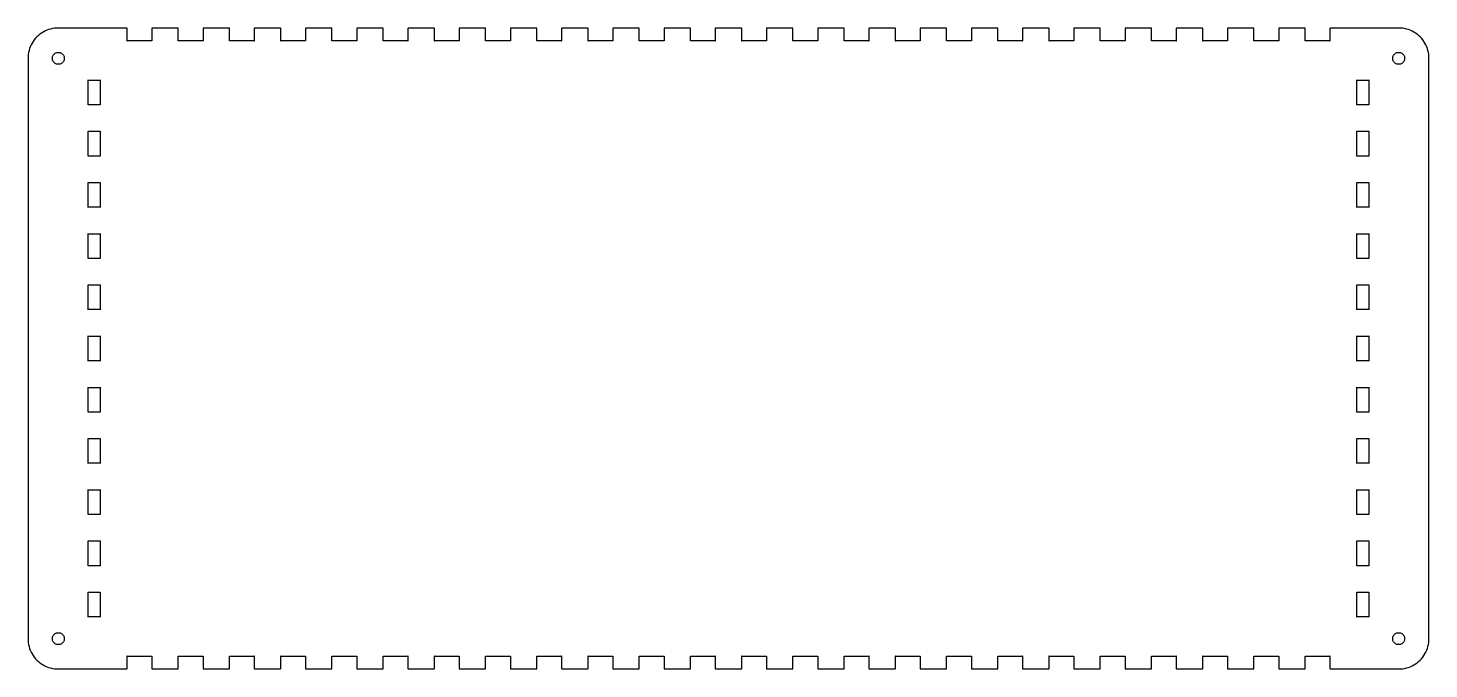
# Model space of a CAD drawing. Extents: x -122 to 332, y -236 to 521.
# Drawn here: x -120.1 to 208.1, y 191.3 to 341.5 of the extents above; entities that cross this region are included whole.
import ezdxf

# ---------------------------------------------------------------- set-up
doc = ezdxf.new("R2010")
doc.units = 0
doc.layers.add('Layer_1', color=7, linetype='CONTINUOUS')

msp = doc.modelspace()

# ---------------------------------------------------------------- linework, layer by layer
at = {"layer": 'Layer_1', "color": 7}
for p, q in [((-103.01667, 341.53333), (-113.01667, 341.53333)), ((-97.01667, 341.53333), (-103.01667, 341.53333)), ((-96.91667, 338.53333), (-96.91667, 341.43333)), ((-91.11667, 341.43333), (-91.11667, 338.53333)), ((-85.01667, 341.53333), (-91.01667, 341.53333)), ((-84.91667, 338.53333), (-84.91667, 341.43333)), ((-79.11667, 341.43333), (-79.11667, 338.53333)), ((-73.01667, 341.53333), (-79.01667, 341.53333)), ((-72.91667, 338.53333), (-72.91667, 341.43333)), ((-67.11667, 341.43333), (-67.11667, 338.53333)), ((-61.01667, 341.53333), (-67.01667, 341.53333)), ((-60.91667, 338.53333), (-60.91667, 341.43333)), ((-55.11667, 341.43333), (-55.11667, 338.53333)), ((-49.01667, 341.53333), (-55.01667, 341.53333)), ((-48.91667, 338.53333), (-48.91667, 341.43333)), ((-43.11667, 341.43333), (-43.11667, 338.53333)), ((-37.01667, 341.53333), (-43.01667, 341.53333)), ((-36.91667, 338.53333), (-36.91667, 341.43333)), ((-31.11667, 341.43333), (-31.11667, 338.53333)), ((-25.01667, 341.53333), (-31.01667, 341.53333)), ((-24.91667, 338.53333), (-24.91667, 341.43333)), ((-19.11667, 341.43333), (-19.11667, 338.53333)), ((-13.01667, 341.53333), (-19.01667, 341.53333)), ((-12.91667, 338.53333), (-12.91667, 341.43333)), ((-7.11667, 341.43333), (-7.11667, 338.53333)), ((-1.01667, 341.53333), (-7.01667, 341.53333)), ((-0.91667, 338.53333), (-0.91667, 341.43333)), ((4.88333, 341.43333), (4.88333, 338.53333)), ((10.98333, 341.53333), (4.98333, 341.53333)), ((11.08333, 338.53333), (11.08333, 341.43333)), ((16.88333, 341.43333), (16.88333, 338.53333)), ((22.98333, 341.53333), (16.98333, 341.53333)), ((23.08333, 338.53333), (23.08333, 341.43333)), ((28.88333, 341.43333), (28.88333, 338.53333)), ((34.98333, 341.53333), (28.98333, 341.53333)), ((35.08333, 338.53333), (35.08333, 341.43333)), ((40.88333, 341.43333), (40.88333, 338.53333)), ((46.98333, 341.53333), (40.98333, 341.53333)), ((47.08333, 338.53333), (47.08333, 341.43333)), ((52.88333, 341.43333), (52.88333, 338.53333)), ((58.98333, 341.53333), (52.98333, 341.53333)), ((59.08333, 338.53333), (59.08333, 341.43333)), ((64.88333, 341.43333), (64.88333, 338.53333)), ((70.98333, 341.53333), (64.98333, 341.53333)), ((71.08333, 338.53333), (71.08333, 341.43333)), ((76.88333, 341.43333), (76.88333, 338.53333)), ((82.98333, 341.53333), (76.98333, 341.53333)), ((83.08333, 338.53333), (83.08333, 341.43333)), ((88.88333, 341.43333), (88.88333, 338.53333)), ((94.98333, 341.53333), (88.98333, 341.53333)), ((95.08333, 338.53333), (95.08333, 341.43333)), ((100.88333, 341.43333), (100.88333, 338.53333)), ((106.98333, 341.53333), (100.98333, 341.53333)), ((107.08333, 338.53333), (107.08333, 341.43333)), ((112.88333, 341.43333), (112.88333, 338.53333)), ((118.98333, 341.53333), (112.98333, 341.53333)), ((119.08333, 338.53333), (119.08333, 341.43333)), ((124.88333, 341.43333), (124.88333, 338.53333)), ((130.98333, 341.53333), (124.98333, 341.53333)), ((131.08333, 338.53333), (131.08333, 341.43333)), ((136.88333, 341.43333), (136.88333, 338.53333)), ((142.98333, 341.53333), (136.98333, 341.53333)), ((143.08333, 338.53333), (143.08333, 341.43333)), ((148.88333, 341.43333), (148.88333, 338.53333)), ((154.98333, 341.53333), (148.98333, 341.53333)), ((155.08333, 338.53333), (155.08333, 341.43333)), ((160.88333, 341.43333), (160.88333, 338.53333)), ((166.98333, 341.53333), (160.98333, 341.53333)), ((167.08333, 338.53333), (167.08333, 341.43333)), ((172.88333, 341.43333), (172.88333, 338.53333)), ((178.98333, 341.53333), (172.98333, 341.53333)), ((179.08333, 338.53333), (179.08333, 341.43333)), ((184.88333, 341.43333), (184.88333, 338.53333)), ((190.98333, 341.53333), (184.98333, 341.53333)), ((200.98333, 341.53333), (190.98333, 341.53333)), ((-91.11667, 338.53333), (-96.91667, 338.53333)), ((-79.11667, 338.53333), (-84.91667, 338.53333)), ((-67.11667, 338.53333), (-72.91667, 338.53333)), ((-55.11667, 338.53333), (-60.91667, 338.53333)), ((-43.11667, 338.53333), (-48.91667, 338.53333)), ((-31.11667, 338.53333), (-36.91667, 338.53333)), ((-19.11667, 338.53333), (-24.91667, 338.53333)), ((-7.11667, 338.53333), (-12.91667, 338.53333)), ((4.88333, 338.53333), (-0.91667, 338.53333)), ((16.88333, 338.53333), (11.08333, 338.53333)), ((28.88333, 338.53333), (23.08333, 338.53333)), ((40.88333, 338.53333), (35.08333, 338.53333)), ((52.88333, 338.53333), (47.08333, 338.53333)), ((64.88333, 338.53333), (59.08333, 338.53333)), ((76.88333, 338.53333), (71.08333, 338.53333)), ((88.88333, 338.53333), (83.08333, 338.53333)), ((100.88333, 338.53333), (95.08333, 338.53333)), ((112.88333, 338.53333), (107.08333, 338.53333)), ((124.88333, 338.53333), (119.08333, 338.53333)), ((136.88333, 338.53333), (131.08333, 338.53333)), ((148.88333, 338.53333), (143.08333, 338.53333)), ((160.88333, 338.53333), (155.08333, 338.53333)), ((172.88333, 338.53333), (167.08333, 338.53333)), ((184.88333, 338.53333), (179.08333, 338.53333)), ((-120.11667, 334.43333), (-120.11667, 198.43333)), ((-113.01667, 333.03333), (-113.01667, 333.03333)), ((199.58333, 334.43333), (199.58333, 334.43333)), ((208.08333, 198.43333), (208.08333, 334.43333)), ((-106.01667, 326.43333), (-106.01667, 329.33333)), ((-106.01667, 329.33333), (-103.21667, 329.33333)), ((-103.21667, 329.33333), (-103.21667, 323.53333)), ((191.18333, 323.53333), (191.18333, 329.33333)), ((191.18333, 329.33333), (193.98333, 329.33333)), ((193.98333, 329.33333), (193.98333, 326.43333)), ((-106.01667, 323.53333), (-106.01667, 326.43333)), ((193.98333, 326.43333), (193.98333, 323.53333)), ((-103.21667, 323.53333), (-106.01667, 323.53333)), ((193.98333, 323.53333), (191.18333, 323.53333)), ((-106.01667, 314.43333), (-106.01667, 317.33333)), ((-106.01667, 317.33333), (-103.21667, 317.33333)), ((-103.21667, 317.33333), (-103.21667, 311.53333)), ((191.18333, 311.53333), (191.18333, 317.33333)), ((191.18333, 317.33333), (193.98333, 317.33333)), ((193.98333, 317.33333), (193.98333, 314.43333)), ((-106.01667, 311.53333), (-106.01667, 314.43333)), ((193.98333, 314.43333), (193.98333, 311.53333)), ((-103.21667, 311.53333), (-106.01667, 311.53333)), ((193.98333, 311.53333), (191.18333, 311.53333)), ((-106.01667, 302.43333), (-106.01667, 305.33333)), ((-106.01667, 305.33333), (-103.21667, 305.33333)), ((-103.21667, 305.33333), (-103.21667, 299.53333)), ((191.18333, 299.53333), (191.18333, 305.33333)), ((191.18333, 305.33333), (193.98333, 305.33333)), ((193.98333, 305.33333), (193.98333, 302.43333)), ((-106.01667, 299.53333), (-106.01667, 302.43333)), ((193.98333, 302.43333), (193.98333, 299.53333)), ((-103.21667, 299.53333), (-106.01667, 299.53333)), ((193.98333, 299.53333), (191.18333, 299.53333)), ((-106.01667, 290.43333), (-106.01667, 293.33333)), ((-106.01667, 293.33333), (-103.21667, 293.33333)), ((-103.21667, 293.33333), (-103.21667, 287.53333)), ((191.18333, 287.53333), (191.18333, 293.33333)), ((191.18333, 293.33333), (193.98333, 293.33333)), ((193.98333, 293.33333), (193.98333, 290.43333)), ((-106.01667, 287.53333), (-106.01667, 290.43333)), ((193.98333, 290.43333), (193.98333, 287.53333)), ((-103.21667, 287.53333), (-106.01667, 287.53333)), ((193.98333, 287.53333), (191.18333, 287.53333)), ((-106.01667, 278.43333), (-106.01667, 281.33333)), ((-106.01667, 281.33333), (-103.21667, 281.33333)), ((-103.21667, 281.33333), (-103.21667, 275.53333)), ((191.18333, 275.53333), (191.18333, 281.33333)), ((191.18333, 281.33333), (193.98333, 281.33333)), ((193.98333, 281.33333), (193.98333, 278.43333)), ((-106.01667, 275.53333), (-106.01667, 278.43333)), ((193.98333, 278.43333), (193.98333, 275.53333)), ((-103.21667, 275.53333), (-106.01667, 275.53333)), ((193.98333, 275.53333), (191.18333, 275.53333)), ((-106.01667, 266.43333), (-106.01667, 269.33333)), ((-106.01667, 269.33333), (-103.21667, 269.33333)), ((-103.21667, 269.33333), (-103.21667, 263.53333)), ((191.18333, 263.53333), (191.18333, 269.33333)), ((191.18333, 269.33333), (193.98333, 269.33333)), ((193.98333, 269.33333), (193.98333, 266.43333)), ((-106.01667, 263.53333), (-106.01667, 266.43333)), ((193.98333, 266.43333), (193.98333, 263.53333)), ((-103.21667, 263.53333), (-106.01667, 263.53333)), ((193.98333, 263.53333), (191.18333, 263.53333)), ((-106.01667, 254.43333), (-106.01667, 257.33333)), ((-106.01667, 257.33333), (-103.21667, 257.33333)), ((-103.21667, 257.33333), (-103.21667, 251.53333)), ((191.18333, 251.53333), (191.18333, 257.33333)), ((191.18333, 257.33333), (193.98333, 257.33333)), ((193.98333, 257.33333), (193.98333, 254.43333)), ((-106.01667, 251.53333), (-106.01667, 254.43333)), ((193.98333, 254.43333), (193.98333, 251.53333)), ((-103.21667, 251.53333), (-106.01667, 251.53333)), ((193.98333, 251.53333), (191.18333, 251.53333)), ((-106.01667, 242.43333), (-106.01667, 245.33333)), ((-106.01667, 245.33333), (-103.21667, 245.33333)), ((-103.21667, 245.33333), (-103.21667, 239.53333)), ((191.18333, 239.53333), (191.18333, 245.33333)), ((191.18333, 245.33333), (193.98333, 245.33333)), ((193.98333, 245.33333), (193.98333, 242.43333)), ((-106.01667, 239.53333), (-106.01667, 242.43333)), ((193.98333, 242.43333), (193.98333, 239.53333)), ((-103.21667, 239.53333), (-106.01667, 239.53333)), ((193.98333, 239.53333), (191.18333, 239.53333)), ((-106.01667, 230.43333), (-106.01667, 233.33333)), ((-106.01667, 233.33333), (-103.21667, 233.33333)), ((-103.21667, 233.33333), (-103.21667, 227.53333)), ((191.18333, 227.53333), (191.18333, 233.33333)), ((191.18333, 233.33333), (193.98333, 233.33333)), ((193.98333, 233.33333), (193.98333, 230.43333)), ((-106.01667, 227.53333), (-106.01667, 230.43333)), ((193.98333, 230.43333), (193.98333, 227.53333)), ((-103.21667, 227.53333), (-106.01667, 227.53333)), ((193.98333, 227.53333), (191.18333, 227.53333)), ((-106.01667, 218.43333), (-106.01667, 221.33333)), ((-106.01667, 221.33333), (-103.21667, 221.33333)), ((-103.21667, 221.33333), (-103.21667, 215.53333)), ((191.18333, 215.53333), (191.18333, 221.33333)), ((191.18333, 221.33333), (193.98333, 221.33333)), ((193.98333, 221.33333), (193.98333, 218.43333)), ((-106.01667, 215.53333), (-106.01667, 218.43333)), ((193.98333, 218.43333), (193.98333, 215.53333)), ((-103.21667, 215.53333), (-106.01667, 215.53333)), ((193.98333, 215.53333), (191.18333, 215.53333)), ((-106.01667, 206.43333), (-106.01667, 209.33333)), ((-106.01667, 209.33333), (-103.21667, 209.33333)), ((-103.21667, 209.33333), (-103.21667, 203.53333)), ((191.18333, 203.53333), (191.18333, 209.33333)), ((191.18333, 209.33333), (193.98333, 209.33333)), ((193.98333, 209.33333), (193.98333, 206.43333)), ((-106.01667, 203.53333), (-106.01667, 206.43333)), ((-103.21667, 203.53333), (-106.01667, 203.53333)), ((193.98333, 203.53333), (191.18333, 203.53333)), ((193.98333, 206.43333), (193.98333, 203.53333)), ((-111.61667, 198.43333), (-111.61667, 198.43333)), ((200.98333, 199.83333), (200.98333, 199.83333)), ((-96.91667, 191.43333), (-96.91667, 194.33333)), ((-96.91667, 194.33333), (-91.11667, 194.33333)), ((-91.11667, 194.33333), (-91.11667, 191.43333)), ((-84.91667, 191.43333), (-84.91667, 194.33333)), ((-84.91667, 194.33333), (-79.11667, 194.33333)), ((-79.11667, 194.33333), (-79.11667, 191.43333)), ((-72.91667, 191.43333), (-72.91667, 194.33333)), ((-72.91667, 194.33333), (-67.11667, 194.33333)), ((-67.11667, 194.33333), (-67.11667, 191.43333)), ((-60.91667, 191.43333), (-60.91667, 194.33333)), ((-60.91667, 194.33333), (-55.11667, 194.33333)), ((-55.11667, 194.33333), (-55.11667, 191.43333)), ((-48.91667, 191.43333), (-48.91667, 194.33333)), ((-48.91667, 194.33333), (-43.11667, 194.33333)), ((-43.11667, 194.33333), (-43.11667, 191.43333)), ((-36.91667, 191.43333), (-36.91667, 194.33333)), ((-36.91667, 194.33333), (-31.11667, 194.33333)), ((-31.11667, 194.33333), (-31.11667, 191.43333)), ((-24.91667, 191.43333), (-24.91667, 194.33333)), ((-24.91667, 194.33333), (-19.11667, 194.33333)), ((-19.11667, 194.33333), (-19.11667, 191.43333)), ((-12.91667, 191.43333), (-12.91667, 194.33333)), ((-12.91667, 194.33333), (-7.11667, 194.33333)), ((-7.11667, 194.33333), (-7.11667, 191.43333)), ((-0.91667, 191.43333), (-0.91667, 194.33333)), ((-0.91667, 194.33333), (4.88333, 194.33333)), ((4.88333, 194.33333), (4.88333, 191.43333)), ((11.08333, 191.43333), (11.08333, 194.33333)), ((11.08333, 194.33333), (16.88333, 194.33333)), ((16.88333, 194.33333), (16.88333, 191.43333)), ((23.08333, 191.43333), (23.08333, 194.33333)), ((23.08333, 194.33333), (28.88333, 194.33333)), ((28.88333, 194.33333), (28.88333, 191.43333)), ((35.08333, 191.43333), (35.08333, 194.33333)), ((35.08333, 194.33333), (40.88333, 194.33333)), ((40.88333, 194.33333), (40.88333, 191.43333)), ((47.08333, 191.43333), (47.08333, 194.33333)), ((47.08333, 194.33333), (52.88333, 194.33333)), ((52.88333, 194.33333), (52.88333, 191.43333)), ((59.08333, 191.43333), (59.08333, 194.33333)), ((59.08333, 194.33333), (64.88333, 194.33333)), ((64.88333, 194.33333), (64.88333, 191.43333)), ((71.08333, 191.43333), (71.08333, 194.33333)), ((71.08333, 194.33333), (76.88333, 194.33333)), ((76.88333, 194.33333), (76.88333, 191.43333)), ((83.08333, 191.43333), (83.08333, 194.33333)), ((83.08333, 194.33333), (88.88333, 194.33333)), ((88.88333, 194.33333), (88.88333, 191.43333)), ((95.08333, 191.43333), (95.08333, 194.33333)), ((95.08333, 194.33333), (100.88333, 194.33333)), ((100.88333, 194.33333), (100.88333, 191.43333)), ((107.08333, 191.43333), (107.08333, 194.33333)), ((107.08333, 194.33333), (112.88333, 194.33333)), ((112.88333, 194.33333), (112.88333, 191.43333)), ((119.08333, 191.43333), (119.08333, 194.33333)), ((119.08333, 194.33333), (124.88333, 194.33333)), ((124.88333, 194.33333), (124.88333, 191.43333)), ((131.08333, 191.43333), (131.08333, 194.33333)), ((131.08333, 194.33333), (136.88333, 194.33333)), ((136.88333, 194.33333), (136.88333, 191.43333)), ((143.08333, 191.43333), (143.08333, 194.33333)), ((143.08333, 194.33333), (148.88333, 194.33333)), ((148.88333, 194.33333), (148.88333, 191.43333)), ((155.08333, 191.43333), (155.08333, 194.33333)), ((155.08333, 194.33333), (160.88333, 194.33333)), ((160.88333, 194.33333), (160.88333, 191.43333)), ((167.08333, 191.43333), (167.08333, 194.33333)), ((167.08333, 194.33333), (172.88333, 194.33333)), ((172.88333, 194.33333), (172.88333, 191.43333)), ((179.08333, 191.43333), (179.08333, 194.33333)), ((179.08333, 194.33333), (184.88333, 194.33333)), ((184.88333, 194.33333), (184.88333, 191.43333)), ((-113.01667, 191.33333), (-103.01667, 191.33333)), ((-103.01667, 191.33333), (-97.01667, 191.33333)), ((-91.01667, 191.33333), (-85.01667, 191.33333)), ((-79.01667, 191.33333), (-73.01667, 191.33333)), ((-67.01667, 191.33333), (-61.01667, 191.33333)), ((-55.01667, 191.33333), (-49.01667, 191.33333)), ((-43.01667, 191.33333), (-37.01667, 191.33333)), ((-31.01667, 191.33333), (-25.01667, 191.33333)), ((-19.01667, 191.33333), (-13.01667, 191.33333)), ((-7.01667, 191.33333), (-1.01667, 191.33333)), ((4.98333, 191.33333), (10.98333, 191.33333)), ((16.98333, 191.33333), (22.98333, 191.33333)), ((28.98333, 191.33333), (34.98333, 191.33333)), ((40.98333, 191.33333), (46.98333, 191.33333)), ((52.98333, 191.33333), (58.98333, 191.33333)), ((64.98333, 191.33333), (70.98333, 191.33333)), ((76.98333, 191.33333), (82.98333, 191.33333)), ((88.98333, 191.33333), (94.98333, 191.33333)), ((100.98333, 191.33333), (106.98333, 191.33333)), ((112.98333, 191.33333), (118.98333, 191.33333)), ((124.98333, 191.33333), (130.98333, 191.33333)), ((136.98333, 191.33333), (142.98333, 191.33333)), ((148.98333, 191.33333), (154.98333, 191.33333)), ((160.98333, 191.33333), (166.98333, 191.33333)), ((172.98333, 191.33333), (178.98333, 191.33333)), ((184.98333, 191.33333), (190.98333, 191.33333)), ((190.98333, 191.33333), (200.98333, 191.33333))]:
    msp.add_line(p, q, dxfattribs=at)
for points in [[(-113.01667, 341.53333), (-114.26267, 341.53333), (-115.48767, 341.20533), (-116.56667, 340.58233)], [(-96.91667, 341.43333), (-96.91667, 341.48833), (-96.96167, 341.53333), (-97.01667, 341.53333)], [(-91.01667, 341.53333), (-91.07167, 341.53333), (-91.11667, 341.48833), (-91.11667, 341.43333)], [(-84.91667, 341.43333), (-84.91667, 341.48833), (-84.96167, 341.53333), (-85.01667, 341.53333)], [(-79.01667, 341.53333), (-79.07167, 341.53333), (-79.11667, 341.48833), (-79.11667, 341.43333)], [(-72.91667, 341.43333), (-72.91667, 341.48833), (-72.96167, 341.53333), (-73.01667, 341.53333)], [(-67.01667, 341.53333), (-67.07167, 341.53333), (-67.11667, 341.48833), (-67.11667, 341.43333)], [(-60.91667, 341.43333), (-60.91667, 341.48833), (-60.96167, 341.53333), (-61.01667, 341.53333)], [(-55.01667, 341.53333), (-55.07167, 341.53333), (-55.11667, 341.48833), (-55.11667, 341.43333)], [(-48.91667, 341.43333), (-48.91667, 341.48833), (-48.96167, 341.53333), (-49.01667, 341.53333)], [(-43.01667, 341.53333), (-43.07167, 341.53333), (-43.11667, 341.48833), (-43.11667, 341.43333)], [(-36.91667, 341.43333), (-36.91667, 341.48833), (-36.96167, 341.53333), (-37.01667, 341.53333)], [(-31.01667, 341.53333), (-31.07167, 341.53333), (-31.11667, 341.48833), (-31.11667, 341.43333)], [(-24.91667, 341.43333), (-24.91667, 341.48833), (-24.96167, 341.53333), (-25.01667, 341.53333)], [(-19.01667, 341.53333), (-19.07167, 341.53333), (-19.11667, 341.48833), (-19.11667, 341.43333)], [(-12.91667, 341.43333), (-12.91667, 341.48833), (-12.96167, 341.53333), (-13.01667, 341.53333)], [(-7.01667, 341.53333), (-7.07167, 341.53333), (-7.11667, 341.48833), (-7.11667, 341.43333)], [(-0.91667, 341.43333), (-0.91667, 341.48833), (-0.96167, 341.53333), (-1.01667, 341.53333)], [(4.98333, 341.53333), (4.92833, 341.53333), (4.88333, 341.48833), (4.88333, 341.43333)], [(11.08333, 341.43333), (11.08333, 341.48833), (11.03833, 341.53333), (10.98333, 341.53333)], [(16.98333, 341.53333), (16.92833, 341.53333), (16.88333, 341.48833), (16.88333, 341.43333)], [(23.08333, 341.43333), (23.08333, 341.48833), (23.03833, 341.53333), (22.98333, 341.53333)], [(28.98333, 341.53333), (28.92833, 341.53333), (28.88333, 341.48833), (28.88333, 341.43333)], [(35.08333, 341.43333), (35.08333, 341.48833), (35.03833, 341.53333), (34.98333, 341.53333)], [(40.98333, 341.53333), (40.92833, 341.53333), (40.88333, 341.48833), (40.88333, 341.43333)], [(47.08333, 341.43333), (47.08333, 341.48833), (47.03833, 341.53333), (46.98333, 341.53333)], [(52.98333, 341.53333), (52.92833, 341.53333), (52.88333, 341.48833), (52.88333, 341.43333)], [(59.08333, 341.43333), (59.08333, 341.48833), (59.03833, 341.53333), (58.98333, 341.53333)], [(64.98333, 341.53333), (64.92833, 341.53333), (64.88333, 341.48833), (64.88333, 341.43333)], [(71.08333, 341.43333), (71.08333, 341.48833), (71.03833, 341.53333), (70.98333, 341.53333)], [(76.98333, 341.53333), (76.92833, 341.53333), (76.88333, 341.48833), (76.88333, 341.43333)], [(83.08333, 341.43333), (83.08333, 341.48833), (83.03833, 341.53333), (82.98333, 341.53333)], [(88.98333, 341.53333), (88.92833, 341.53333), (88.88333, 341.48833), (88.88333, 341.43333)], [(95.08333, 341.43333), (95.08333, 341.48833), (95.03833, 341.53333), (94.98333, 341.53333)], [(100.98333, 341.53333), (100.92833, 341.53333), (100.88333, 341.48833), (100.88333, 341.43333)], [(107.08333, 341.43333), (107.08333, 341.48833), (107.03833, 341.53333), (106.98333, 341.53333)], [(112.98333, 341.53333), (112.92833, 341.53333), (112.88333, 341.48833), (112.88333, 341.43333)], [(119.08333, 341.43333), (119.08333, 341.48833), (119.03833, 341.53333), (118.98333, 341.53333)], [(124.98333, 341.53333), (124.92833, 341.53333), (124.88333, 341.48833), (124.88333, 341.43333)], [(131.08333, 341.43333), (131.08333, 341.48833), (131.03833, 341.53333), (130.98333, 341.53333)], [(136.98333, 341.53333), (136.92833, 341.53333), (136.88333, 341.48833), (136.88333, 341.43333)], [(143.08333, 341.43333), (143.08333, 341.48833), (143.03833, 341.53333), (142.98333, 341.53333)], [(148.98333, 341.53333), (148.92833, 341.53333), (148.88333, 341.48833), (148.88333, 341.43333)], [(155.08333, 341.43333), (155.08333, 341.48833), (155.03833, 341.53333), (154.98333, 341.53333)], [(160.98333, 341.53333), (160.92833, 341.53333), (160.88333, 341.48833), (160.88333, 341.43333)], [(167.08333, 341.43333), (167.08333, 341.48833), (167.03833, 341.53333), (166.98333, 341.53333)], [(172.98333, 341.53333), (172.92833, 341.53333), (172.88333, 341.48833), (172.88333, 341.43333)], [(179.08333, 341.43333), (179.08333, 341.48833), (179.03833, 341.53333), (178.98333, 341.53333)], [(184.98333, 341.53333), (184.92833, 341.53333), (184.88333, 341.48833), (184.88333, 341.43333)], [(204.53333, 340.58233), (203.45433, 341.20533), (202.22933, 341.53333), (200.98333, 341.53333)], [(-116.56667, 340.58233), (-117.64567, 339.95933), (-118.54267, 339.06233), (-119.16567, 337.98333)], [(-96.91667, 338.53333), (-97.01667, 338.53333), (-96.91667, 338.43333), (-96.91667, 338.53333)], [(-91.11667, 338.53333), (-91.11667, 338.43333), (-91.01667, 338.53333), (-91.11667, 338.53333)], [(-84.91667, 338.53333), (-85.01667, 338.53333), (-84.91667, 338.43333), (-84.91667, 338.53333)], [(-79.11667, 338.53333), (-79.11667, 338.43333), (-79.01667, 338.53333), (-79.11667, 338.53333)], [(-72.91667, 338.53333), (-73.01667, 338.53333), (-72.91667, 338.43333), (-72.91667, 338.53333)], [(-67.11667, 338.53333), (-67.11667, 338.43333), (-67.01667, 338.53333), (-67.11667, 338.53333)], [(-60.91667, 338.53333), (-61.01667, 338.53333), (-60.91667, 338.43333), (-60.91667, 338.53333)], [(-55.11667, 338.53333), (-55.11667, 338.43333), (-55.01667, 338.53333), (-55.11667, 338.53333)], [(-48.91667, 338.53333), (-49.01667, 338.53333), (-48.91667, 338.43333), (-48.91667, 338.53333)], [(-43.11667, 338.53333), (-43.11667, 338.43333), (-43.01667, 338.53333), (-43.11667, 338.53333)], [(-36.91667, 338.53333), (-37.01667, 338.53333), (-36.91667, 338.43333), (-36.91667, 338.53333)], [(-31.11667, 338.53333), (-31.11667, 338.43333), (-31.01667, 338.53333), (-31.11667, 338.53333)], [(-24.91667, 338.53333), (-25.01667, 338.53333), (-24.91667, 338.43333), (-24.91667, 338.53333)], [(-19.11667, 338.53333), (-19.11667, 338.43333), (-19.01667, 338.53333), (-19.11667, 338.53333)], [(-12.91667, 338.53333), (-13.01667, 338.53333), (-12.91667, 338.43333), (-12.91667, 338.53333)], [(-7.11667, 338.53333), (-7.11667, 338.43333), (-7.01667, 338.53333), (-7.11667, 338.53333)], [(-0.91667, 338.53333), (-1.01667, 338.53333), (-0.91667, 338.43333), (-0.91667, 338.53333)], [(4.88333, 338.53333), (4.88333, 338.43333), (4.98333, 338.53333), (4.88333, 338.53333)], [(11.08333, 338.53333), (10.98333, 338.53333), (11.08333, 338.43333), (11.08333, 338.53333)], [(16.88333, 338.53333), (16.88333, 338.43333), (16.98333, 338.53333), (16.88333, 338.53333)], [(23.08333, 338.53333), (22.98333, 338.53333), (23.08333, 338.43333), (23.08333, 338.53333)], [(28.88333, 338.53333), (28.88333, 338.43333), (28.98333, 338.53333), (28.88333, 338.53333)], [(35.08333, 338.53333), (34.98333, 338.53333), (35.08333, 338.43333), (35.08333, 338.53333)], [(40.88333, 338.53333), (40.88333, 338.43333), (40.98333, 338.53333), (40.88333, 338.53333)], [(47.08333, 338.53333), (46.98333, 338.53333), (47.08333, 338.43333), (47.08333, 338.53333)], [(52.88333, 338.53333), (52.88333, 338.43333), (52.98333, 338.53333), (52.88333, 338.53333)], [(59.08333, 338.53333), (58.98333, 338.53333), (59.08333, 338.43333), (59.08333, 338.53333)], [(64.88333, 338.53333), (64.88333, 338.43333), (64.98333, 338.53333), (64.88333, 338.53333)], [(71.08333, 338.53333), (70.98333, 338.53333), (71.08333, 338.43333), (71.08333, 338.53333)], [(76.88333, 338.53333), (76.88333, 338.43333), (76.98333, 338.53333), (76.88333, 338.53333)], [(83.08333, 338.53333), (82.98333, 338.53333), (83.08333, 338.43333), (83.08333, 338.53333)], [(88.88333, 338.53333), (88.88333, 338.43333), (88.98333, 338.53333), (88.88333, 338.53333)], [(95.08333, 338.53333), (94.98333, 338.53333), (95.08333, 338.43333), (95.08333, 338.53333)], [(100.88333, 338.53333), (100.88333, 338.43333), (100.98333, 338.53333), (100.88333, 338.53333)], [(107.08333, 338.53333), (106.98333, 338.53333), (107.08333, 338.43333), (107.08333, 338.53333)], [(112.88333, 338.53333), (112.88333, 338.43333), (112.98333, 338.53333), (112.88333, 338.53333)], [(119.08333, 338.53333), (118.98333, 338.53333), (119.08333, 338.43333), (119.08333, 338.53333)], [(124.88333, 338.53333), (124.88333, 338.43333), (124.98333, 338.53333), (124.88333, 338.53333)], [(131.08333, 338.53333), (130.98333, 338.53333), (131.08333, 338.43333), (131.08333, 338.53333)], [(136.88333, 338.53333), (136.88333, 338.43333), (136.98333, 338.53333), (136.88333, 338.53333)], [(143.08333, 338.53333), (142.98333, 338.53333), (143.08333, 338.43333), (143.08333, 338.53333)], [(148.88333, 338.53333), (148.88333, 338.43333), (148.98333, 338.53333), (148.88333, 338.53333)], [(155.08333, 338.53333), (154.98333, 338.53333), (155.08333, 338.43333), (155.08333, 338.53333)], [(160.88333, 338.53333), (160.88333, 338.43333), (160.98333, 338.53333), (160.88333, 338.53333)], [(167.08333, 338.53333), (166.98333, 338.53333), (167.08333, 338.43333), (167.08333, 338.53333)], [(172.88333, 338.53333), (172.88333, 338.43333), (172.98333, 338.53333), (172.88333, 338.53333)], [(179.08333, 338.53333), (178.98333, 338.53333), (179.08333, 338.43333), (179.08333, 338.53333)], [(184.88333, 338.53333), (184.88333, 338.43333), (184.98333, 338.53333), (184.88333, 338.53333)], [(207.13233, 337.98333), (206.50933, 339.06233), (205.61233, 339.95933), (204.53333, 340.58233)], [(-119.16567, 337.98333), (-119.78867, 336.90433), (-120.11667, 335.67933), (-120.11667, 334.43333)], [(-114.40267, 334.63233), (-114.36467, 334.89833), (-114.25067, 335.14733), (-114.07467, 335.35033)], [(-114.07467, 335.35033), (-113.89867, 335.55333), (-113.66867, 335.70133), (-113.41067, 335.77633)], [(-113.41067, 335.77633), (-113.15367, 335.85233), (-112.87967, 335.85233), (-112.62267, 335.77633)], [(-112.62267, 335.77633), (-112.36467, 335.70133), (-112.13467, 335.55333), (-111.95867, 335.35033)], [(-111.95867, 335.35033), (-111.78267, 335.14733), (-111.66867, 334.89833), (-111.63067, 334.63233)], [(199.58333, 334.43333), (199.58333, 334.70133), (199.66033, 334.96433), (199.80533, 335.19033)], [(199.80533, 335.19033), (199.95033, 335.41633), (200.15733, 335.59533), (200.40133, 335.70633)], [(200.40133, 335.70633), (200.64633, 335.81833), (200.91733, 335.85733), (201.18233, 335.81933)], [(201.18233, 335.81933), (201.44833, 335.78133), (201.69733, 335.66733), (201.90033, 335.49133)], [(201.90033, 335.49133), (202.10333, 335.31533), (202.25133, 335.08533), (202.32633, 334.82733)], [(202.32633, 334.82733), (202.40233, 334.57033), (202.40233, 334.29633), (202.32633, 334.03933)], [(208.08333, 334.43333), (208.08333, 335.67933), (207.75533, 336.90433), (207.13233, 337.98333)], [(-114.28967, 333.85133), (-114.40167, 334.09633), (-114.44067, 334.36733), (-114.40267, 334.63233)], [(-113.77367, 333.25533), (-113.99967, 333.40033), (-114.17867, 333.60733), (-114.28967, 333.85133)], [(-113.01667, 333.03333), (-113.28467, 333.03333), (-113.54767, 333.11033), (-113.77367, 333.25533)], [(-112.25967, 333.25533), (-112.48567, 333.11033), (-112.74867, 333.03333), (-113.01667, 333.03333)], [(-111.74367, 333.85133), (-111.85467, 333.60733), (-112.03367, 333.40033), (-112.25967, 333.25533)], [(-111.63067, 334.63233), (-111.59267, 334.36733), (-111.63167, 334.09633), (-111.74367, 333.85133)], [(199.80533, 333.67633), (199.66033, 333.90233), (199.58333, 334.16533), (199.58333, 334.43333)], [(200.40133, 333.16033), (200.15733, 333.27133), (199.95033, 333.45033), (199.80533, 333.67633)], [(201.18233, 333.04733), (200.91733, 333.00933), (200.64633, 333.04833), (200.40133, 333.16033)], [(201.90033, 333.37533), (201.69733, 333.19933), (201.44833, 333.08533), (201.18233, 333.04733)], [(202.32633, 334.03933), (202.25133, 333.78133), (202.10333, 333.55133), (201.90033, 333.37533)], [(-106.01667, 329.33333), (-106.01667, 329.43333), (-106.11667, 329.33333), (-106.01667, 329.33333)], [(-103.21667, 329.33333), (-103.11667, 329.33333), (-103.21667, 329.43333), (-103.21667, 329.33333)], [(191.18333, 329.33333), (191.18333, 329.43333), (191.08333, 329.33333), (191.18333, 329.33333)], [(193.98333, 329.33333), (194.08333, 329.33333), (193.98333, 329.43333), (193.98333, 329.33333)], [(-106.01667, 323.53333), (-106.11667, 323.53333), (-106.01667, 323.43333), (-106.01667, 323.53333)], [(-103.21667, 323.53333), (-103.21667, 323.43333), (-103.11667, 323.53333), (-103.21667, 323.53333)], [(191.18333, 323.53333), (191.08333, 323.53333), (191.18333, 323.43333), (191.18333, 323.53333)], [(193.98333, 323.53333), (193.98333, 323.43333), (194.08333, 323.53333), (193.98333, 323.53333)], [(-106.01667, 317.33333), (-106.01667, 317.43333), (-106.11667, 317.33333), (-106.01667, 317.33333)], [(-103.21667, 317.33333), (-103.11667, 317.33333), (-103.21667, 317.43333), (-103.21667, 317.33333)], [(191.18333, 317.33333), (191.18333, 317.43333), (191.08333, 317.33333), (191.18333, 317.33333)], [(193.98333, 317.33333), (194.08333, 317.33333), (193.98333, 317.43333), (193.98333, 317.33333)], [(-106.01667, 311.53333), (-106.11667, 311.53333), (-106.01667, 311.43333), (-106.01667, 311.53333)], [(-103.21667, 311.53333), (-103.21667, 311.43333), (-103.11667, 311.53333), (-103.21667, 311.53333)], [(191.18333, 311.53333), (191.08333, 311.53333), (191.18333, 311.43333), (191.18333, 311.53333)], [(193.98333, 311.53333), (193.98333, 311.43333), (194.08333, 311.53333), (193.98333, 311.53333)], [(-106.01667, 305.33333), (-106.01667, 305.43333), (-106.11667, 305.33333), (-106.01667, 305.33333)], [(-103.21667, 305.33333), (-103.11667, 305.33333), (-103.21667, 305.43333), (-103.21667, 305.33333)], [(191.18333, 305.33333), (191.18333, 305.43333), (191.08333, 305.33333), (191.18333, 305.33333)], [(193.98333, 305.33333), (194.08333, 305.33333), (193.98333, 305.43333), (193.98333, 305.33333)], [(-106.01667, 299.53333), (-106.11667, 299.53333), (-106.01667, 299.43333), (-106.01667, 299.53333)], [(-103.21667, 299.53333), (-103.21667, 299.43333), (-103.11667, 299.53333), (-103.21667, 299.53333)], [(191.18333, 299.53333), (191.08333, 299.53333), (191.18333, 299.43333), (191.18333, 299.53333)], [(193.98333, 299.53333), (193.98333, 299.43333), (194.08333, 299.53333), (193.98333, 299.53333)], [(-106.01667, 293.33333), (-106.01667, 293.43333), (-106.11667, 293.33333), (-106.01667, 293.33333)], [(-103.21667, 293.33333), (-103.11667, 293.33333), (-103.21667, 293.43333), (-103.21667, 293.33333)], [(191.18333, 293.33333), (191.18333, 293.43333), (191.08333, 293.33333), (191.18333, 293.33333)], [(193.98333, 293.33333), (194.08333, 293.33333), (193.98333, 293.43333), (193.98333, 293.33333)], [(-106.01667, 287.53333), (-106.11667, 287.53333), (-106.01667, 287.43333), (-106.01667, 287.53333)], [(-103.21667, 287.53333), (-103.21667, 287.43333), (-103.11667, 287.53333), (-103.21667, 287.53333)], [(191.18333, 287.53333), (191.08333, 287.53333), (191.18333, 287.43333), (191.18333, 287.53333)], [(193.98333, 287.53333), (193.98333, 287.43333), (194.08333, 287.53333), (193.98333, 287.53333)], [(-106.01667, 281.33333), (-106.01667, 281.43333), (-106.11667, 281.33333), (-106.01667, 281.33333)], [(-103.21667, 281.33333), (-103.11667, 281.33333), (-103.21667, 281.43333), (-103.21667, 281.33333)], [(191.18333, 281.33333), (191.18333, 281.43333), (191.08333, 281.33333), (191.18333, 281.33333)], [(193.98333, 281.33333), (194.08333, 281.33333), (193.98333, 281.43333), (193.98333, 281.33333)], [(-106.01667, 275.53333), (-106.11667, 275.53333), (-106.01667, 275.43333), (-106.01667, 275.53333)], [(-103.21667, 275.53333), (-103.21667, 275.43333), (-103.11667, 275.53333), (-103.21667, 275.53333)], [(191.18333, 275.53333), (191.08333, 275.53333), (191.18333, 275.43333), (191.18333, 275.53333)], [(193.98333, 275.53333), (193.98333, 275.43333), (194.08333, 275.53333), (193.98333, 275.53333)], [(-106.01667, 269.33333), (-106.01667, 269.43333), (-106.11667, 269.33333), (-106.01667, 269.33333)], [(-103.21667, 269.33333), (-103.11667, 269.33333), (-103.21667, 269.43333), (-103.21667, 269.33333)], [(191.18333, 269.33333), (191.18333, 269.43333), (191.08333, 269.33333), (191.18333, 269.33333)], [(193.98333, 269.33333), (194.08333, 269.33333), (193.98333, 269.43333), (193.98333, 269.33333)], [(-106.01667, 263.53333), (-106.11667, 263.53333), (-106.01667, 263.43333), (-106.01667, 263.53333)], [(-103.21667, 263.53333), (-103.21667, 263.43333), (-103.11667, 263.53333), (-103.21667, 263.53333)], [(191.18333, 263.53333), (191.08333, 263.53333), (191.18333, 263.43333), (191.18333, 263.53333)], [(193.98333, 263.53333), (193.98333, 263.43333), (194.08333, 263.53333), (193.98333, 263.53333)], [(-106.01667, 257.33333), (-106.01667, 257.43333), (-106.11667, 257.33333), (-106.01667, 257.33333)], [(-103.21667, 257.33333), (-103.11667, 257.33333), (-103.21667, 257.43333), (-103.21667, 257.33333)], [(191.18333, 257.33333), (191.18333, 257.43333), (191.08333, 257.33333), (191.18333, 257.33333)], [(193.98333, 257.33333), (194.08333, 257.33333), (193.98333, 257.43333), (193.98333, 257.33333)], [(-106.01667, 251.53333), (-106.11667, 251.53333), (-106.01667, 251.43333), (-106.01667, 251.53333)], [(-103.21667, 251.53333), (-103.21667, 251.43333), (-103.11667, 251.53333), (-103.21667, 251.53333)], [(191.18333, 251.53333), (191.08333, 251.53333), (191.18333, 251.43333), (191.18333, 251.53333)], [(193.98333, 251.53333), (193.98333, 251.43333), (194.08333, 251.53333), (193.98333, 251.53333)], [(-106.01667, 245.33333), (-106.01667, 245.43333), (-106.11667, 245.33333), (-106.01667, 245.33333)], [(-103.21667, 245.33333), (-103.11667, 245.33333), (-103.21667, 245.43333), (-103.21667, 245.33333)], [(191.18333, 245.33333), (191.18333, 245.43333), (191.08333, 245.33333), (191.18333, 245.33333)], [(193.98333, 245.33333), (194.08333, 245.33333), (193.98333, 245.43333), (193.98333, 245.33333)], [(-106.01667, 239.53333), (-106.11667, 239.53333), (-106.01667, 239.43333), (-106.01667, 239.53333)], [(-103.21667, 239.53333), (-103.21667, 239.43333), (-103.11667, 239.53333), (-103.21667, 239.53333)], [(191.18333, 239.53333), (191.08333, 239.53333), (191.18333, 239.43333), (191.18333, 239.53333)], [(193.98333, 239.53333), (193.98333, 239.43333), (194.08333, 239.53333), (193.98333, 239.53333)], [(-106.01667, 233.33333), (-106.01667, 233.43333), (-106.11667, 233.33333), (-106.01667, 233.33333)], [(-103.21667, 233.33333), (-103.11667, 233.33333), (-103.21667, 233.43333), (-103.21667, 233.33333)], [(191.18333, 233.33333), (191.18333, 233.43333), (191.08333, 233.33333), (191.18333, 233.33333)], [(193.98333, 233.33333), (194.08333, 233.33333), (193.98333, 233.43333), (193.98333, 233.33333)], [(-106.01667, 227.53333), (-106.11667, 227.53333), (-106.01667, 227.43333), (-106.01667, 227.53333)], [(-103.21667, 227.53333), (-103.21667, 227.43333), (-103.11667, 227.53333), (-103.21667, 227.53333)], [(191.18333, 227.53333), (191.08333, 227.53333), (191.18333, 227.43333), (191.18333, 227.53333)], [(193.98333, 227.53333), (193.98333, 227.43333), (194.08333, 227.53333), (193.98333, 227.53333)], [(-106.01667, 221.33333), (-106.01667, 221.43333), (-106.11667, 221.33333), (-106.01667, 221.33333)], [(-103.21667, 221.33333), (-103.11667, 221.33333), (-103.21667, 221.43333), (-103.21667, 221.33333)], [(191.18333, 221.33333), (191.18333, 221.43333), (191.08333, 221.33333), (191.18333, 221.33333)], [(193.98333, 221.33333), (194.08333, 221.33333), (193.98333, 221.43333), (193.98333, 221.33333)], [(-106.01667, 215.53333), (-106.11667, 215.53333), (-106.01667, 215.43333), (-106.01667, 215.53333)], [(-103.21667, 215.53333), (-103.21667, 215.43333), (-103.11667, 215.53333), (-103.21667, 215.53333)], [(191.18333, 215.53333), (191.08333, 215.53333), (191.18333, 215.43333), (191.18333, 215.53333)], [(193.98333, 215.53333), (193.98333, 215.43333), (194.08333, 215.53333), (193.98333, 215.53333)], [(-106.01667, 209.33333), (-106.01667, 209.43333), (-106.11667, 209.33333), (-106.01667, 209.33333)], [(-103.21667, 209.33333), (-103.11667, 209.33333), (-103.21667, 209.43333), (-103.21667, 209.33333)], [(191.18333, 209.33333), (191.18333, 209.43333), (191.08333, 209.33333), (191.18333, 209.33333)], [(193.98333, 209.33333), (194.08333, 209.33333), (193.98333, 209.43333), (193.98333, 209.33333)], [(-106.01667, 203.53333), (-106.11667, 203.53333), (-106.01667, 203.43333), (-106.01667, 203.53333)], [(-103.21667, 203.53333), (-103.21667, 203.43333), (-103.11667, 203.53333), (-103.21667, 203.53333)], [(191.18333, 203.53333), (191.08333, 203.53333), (191.18333, 203.43333), (191.18333, 203.53333)], [(193.98333, 203.53333), (193.98333, 203.43333), (194.08333, 203.53333), (193.98333, 203.53333)], [(-120.11667, 198.43333), (-120.11667, 197.18733), (-119.78867, 195.96233), (-119.16567, 194.88333)], [(-114.35967, 198.03933), (-114.43567, 198.29633), (-114.43567, 198.57033), (-114.35967, 198.82733)], [(-114.35967, 198.82733), (-114.28467, 199.08533), (-114.13667, 199.31533), (-113.93367, 199.49133)], [(-113.93367, 197.37533), (-114.13667, 197.55133), (-114.28467, 197.78133), (-114.35967, 198.03933)], [(-113.93367, 199.49133), (-113.73067, 199.66733), (-113.48167, 199.78133), (-113.21567, 199.81933)], [(-113.21567, 197.04733), (-113.48167, 197.08533), (-113.73067, 197.19933), (-113.93367, 197.37533)], [(-113.21567, 199.81933), (-112.95067, 199.85733), (-112.67967, 199.81833), (-112.43467, 199.70633)], [(-112.43467, 197.16033), (-112.67967, 197.04833), (-112.95067, 197.00933), (-113.21567, 197.04733)], [(-112.43467, 199.70633), (-112.19067, 199.59533), (-111.98367, 199.41633), (-111.83867, 199.19033)], [(-111.83867, 197.67633), (-111.98367, 197.45033), (-112.19067, 197.27133), (-112.43467, 197.16033)], [(-111.83867, 199.19033), (-111.69367, 198.96433), (-111.61667, 198.70133), (-111.61667, 198.43333)], [(-111.61667, 198.43333), (-111.61667, 198.16533), (-111.69367, 197.90233), (-111.83867, 197.67633)], [(199.59733, 198.23433), (199.55933, 198.49933), (199.59833, 198.77033), (199.71033, 199.01533)], [(199.92533, 197.51633), (199.74933, 197.71933), (199.63533, 197.96833), (199.59733, 198.23433)], [(199.71033, 199.01533), (199.82133, 199.25933), (200.00033, 199.46633), (200.22633, 199.61133)], [(200.58933, 197.09033), (200.33133, 197.16533), (200.10133, 197.31333), (199.92533, 197.51633)], [(200.22633, 199.61133), (200.45233, 199.75633), (200.71533, 199.83333), (200.98333, 199.83333)], [(201.37733, 197.09033), (201.12033, 197.01433), (200.84633, 197.01433), (200.58933, 197.09033)], [(200.98333, 199.83333), (201.25133, 199.83333), (201.51433, 199.75633), (201.74033, 199.61133)], [(202.04133, 197.51633), (201.86533, 197.31333), (201.63533, 197.16533), (201.37733, 197.09033)], [(201.74033, 199.61133), (201.96633, 199.46633), (202.14533, 199.25933), (202.25633, 199.01533)], [(202.36933, 198.23433), (202.33133, 197.96833), (202.21733, 197.71933), (202.04133, 197.51633)], [(202.25633, 199.01533), (202.36833, 198.77033), (202.40733, 198.49933), (202.36933, 198.23433)], [(207.13233, 194.88333), (207.75533, 195.96233), (208.08333, 197.18733), (208.08333, 198.43333)], [(-119.16567, 194.88333), (-118.54267, 193.80433), (-117.64567, 192.90733), (-116.56667, 192.28433)], [(-96.91667, 194.33333), (-96.91667, 194.43333), (-97.01667, 194.33333), (-96.91667, 194.33333)], [(-91.11667, 194.33333), (-91.01667, 194.33333), (-91.11667, 194.43333), (-91.11667, 194.33333)], [(-84.91667, 194.33333), (-84.91667, 194.43333), (-85.01667, 194.33333), (-84.91667, 194.33333)], [(-79.11667, 194.33333), (-79.01667, 194.33333), (-79.11667, 194.43333), (-79.11667, 194.33333)], [(-72.91667, 194.33333), (-72.91667, 194.43333), (-73.01667, 194.33333), (-72.91667, 194.33333)], [(-67.11667, 194.33333), (-67.01667, 194.33333), (-67.11667, 194.43333), (-67.11667, 194.33333)], [(-60.91667, 194.33333), (-60.91667, 194.43333), (-61.01667, 194.33333), (-60.91667, 194.33333)], [(-55.11667, 194.33333), (-55.01667, 194.33333), (-55.11667, 194.43333), (-55.11667, 194.33333)], [(-48.91667, 194.33333), (-48.91667, 194.43333), (-49.01667, 194.33333), (-48.91667, 194.33333)], [(-43.11667, 194.33333), (-43.01667, 194.33333), (-43.11667, 194.43333), (-43.11667, 194.33333)], [(-36.91667, 194.33333), (-36.91667, 194.43333), (-37.01667, 194.33333), (-36.91667, 194.33333)], [(-31.11667, 194.33333), (-31.01667, 194.33333), (-31.11667, 194.43333), (-31.11667, 194.33333)], [(-24.91667, 194.33333), (-24.91667, 194.43333), (-25.01667, 194.33333), (-24.91667, 194.33333)], [(-19.11667, 194.33333), (-19.01667, 194.33333), (-19.11667, 194.43333), (-19.11667, 194.33333)], [(-12.91667, 194.33333), (-12.91667, 194.43333), (-13.01667, 194.33333), (-12.91667, 194.33333)], [(-7.11667, 194.33333), (-7.01667, 194.33333), (-7.11667, 194.43333), (-7.11667, 194.33333)], [(-0.91667, 194.33333), (-0.91667, 194.43333), (-1.01667, 194.33333), (-0.91667, 194.33333)], [(4.88333, 194.33333), (4.98333, 194.33333), (4.88333, 194.43333), (4.88333, 194.33333)], [(11.08333, 194.33333), (11.08333, 194.43333), (10.98333, 194.33333), (11.08333, 194.33333)], [(16.88333, 194.33333), (16.98333, 194.33333), (16.88333, 194.43333), (16.88333, 194.33333)], [(23.08333, 194.33333), (23.08333, 194.43333), (22.98333, 194.33333), (23.08333, 194.33333)], [(28.88333, 194.33333), (28.98333, 194.33333), (28.88333, 194.43333), (28.88333, 194.33333)], [(35.08333, 194.33333), (35.08333, 194.43333), (34.98333, 194.33333), (35.08333, 194.33333)], [(40.88333, 194.33333), (40.98333, 194.33333), (40.88333, 194.43333), (40.88333, 194.33333)], [(47.08333, 194.33333), (47.08333, 194.43333), (46.98333, 194.33333), (47.08333, 194.33333)], [(52.88333, 194.33333), (52.98333, 194.33333), (52.88333, 194.43333), (52.88333, 194.33333)], [(59.08333, 194.33333), (59.08333, 194.43333), (58.98333, 194.33333), (59.08333, 194.33333)], [(64.88333, 194.33333), (64.98333, 194.33333), (64.88333, 194.43333), (64.88333, 194.33333)], [(71.08333, 194.33333), (71.08333, 194.43333), (70.98333, 194.33333), (71.08333, 194.33333)], [(76.88333, 194.33333), (76.98333, 194.33333), (76.88333, 194.43333), (76.88333, 194.33333)], [(83.08333, 194.33333), (83.08333, 194.43333), (82.98333, 194.33333), (83.08333, 194.33333)], [(88.88333, 194.33333), (88.98333, 194.33333), (88.88333, 194.43333), (88.88333, 194.33333)], [(95.08333, 194.33333), (95.08333, 194.43333), (94.98333, 194.33333), (95.08333, 194.33333)], [(100.88333, 194.33333), (100.98333, 194.33333), (100.88333, 194.43333), (100.88333, 194.33333)], [(107.08333, 194.33333), (107.08333, 194.43333), (106.98333, 194.33333), (107.08333, 194.33333)], [(112.88333, 194.33333), (112.98333, 194.33333), (112.88333, 194.43333), (112.88333, 194.33333)], [(119.08333, 194.33333), (119.08333, 194.43333), (118.98333, 194.33333), (119.08333, 194.33333)], [(124.88333, 194.33333), (124.98333, 194.33333), (124.88333, 194.43333), (124.88333, 194.33333)], [(131.08333, 194.33333), (131.08333, 194.43333), (130.98333, 194.33333), (131.08333, 194.33333)], [(136.88333, 194.33333), (136.98333, 194.33333), (136.88333, 194.43333), (136.88333, 194.33333)], [(143.08333, 194.33333), (143.08333, 194.43333), (142.98333, 194.33333), (143.08333, 194.33333)], [(148.88333, 194.33333), (148.98333, 194.33333), (148.88333, 194.43333), (148.88333, 194.33333)], [(155.08333, 194.33333), (155.08333, 194.43333), (154.98333, 194.33333), (155.08333, 194.33333)], [(160.88333, 194.33333), (160.98333, 194.33333), (160.88333, 194.43333), (160.88333, 194.33333)], [(167.08333, 194.33333), (167.08333, 194.43333), (166.98333, 194.33333), (167.08333, 194.33333)], [(172.88333, 194.33333), (172.98333, 194.33333), (172.88333, 194.43333), (172.88333, 194.33333)], [(179.08333, 194.33333), (179.08333, 194.43333), (178.98333, 194.33333), (179.08333, 194.33333)], [(184.88333, 194.33333), (184.98333, 194.33333), (184.88333, 194.43333), (184.88333, 194.33333)], [(204.53333, 192.28433), (205.61233, 192.90733), (206.50933, 193.80433), (207.13233, 194.88333)], [(-116.56667, 192.28433), (-115.48767, 191.66133), (-114.26267, 191.33333), (-113.01667, 191.33333)], [(-97.01667, 191.33333), (-96.96167, 191.33333), (-96.91667, 191.37833), (-96.91667, 191.43333)], [(-91.11667, 191.43333), (-91.11667, 191.37833), (-91.07167, 191.33333), (-91.01667, 191.33333)], [(-85.01667, 191.33333), (-84.96167, 191.33333), (-84.91667, 191.37833), (-84.91667, 191.43333)], [(-79.11667, 191.43333), (-79.11667, 191.37833), (-79.07167, 191.33333), (-79.01667, 191.33333)], [(-73.01667, 191.33333), (-72.96167, 191.33333), (-72.91667, 191.37833), (-72.91667, 191.43333)], [(-67.11667, 191.43333), (-67.11667, 191.37833), (-67.07167, 191.33333), (-67.01667, 191.33333)], [(-61.01667, 191.33333), (-60.96167, 191.33333), (-60.91667, 191.37833), (-60.91667, 191.43333)], [(-55.11667, 191.43333), (-55.11667, 191.37833), (-55.07167, 191.33333), (-55.01667, 191.33333)], [(-49.01667, 191.33333), (-48.96167, 191.33333), (-48.91667, 191.37833), (-48.91667, 191.43333)], [(-43.11667, 191.43333), (-43.11667, 191.37833), (-43.07167, 191.33333), (-43.01667, 191.33333)], [(-37.01667, 191.33333), (-36.96167, 191.33333), (-36.91667, 191.37833), (-36.91667, 191.43333)], [(-31.11667, 191.43333), (-31.11667, 191.37833), (-31.07167, 191.33333), (-31.01667, 191.33333)], [(-25.01667, 191.33333), (-24.96167, 191.33333), (-24.91667, 191.37833), (-24.91667, 191.43333)], [(-19.11667, 191.43333), (-19.11667, 191.37833), (-19.07167, 191.33333), (-19.01667, 191.33333)], [(-13.01667, 191.33333), (-12.96167, 191.33333), (-12.91667, 191.37833), (-12.91667, 191.43333)], [(-7.11667, 191.43333), (-7.11667, 191.37833), (-7.07167, 191.33333), (-7.01667, 191.33333)], [(-1.01667, 191.33333), (-0.96167, 191.33333), (-0.91667, 191.37833), (-0.91667, 191.43333)], [(4.88333, 191.43333), (4.88333, 191.37833), (4.92833, 191.33333), (4.98333, 191.33333)], [(10.98333, 191.33333), (11.03833, 191.33333), (11.08333, 191.37833), (11.08333, 191.43333)], [(16.88333, 191.43333), (16.88333, 191.37833), (16.92833, 191.33333), (16.98333, 191.33333)], [(22.98333, 191.33333), (23.03833, 191.33333), (23.08333, 191.37833), (23.08333, 191.43333)], [(28.88333, 191.43333), (28.88333, 191.37833), (28.92833, 191.33333), (28.98333, 191.33333)], [(34.98333, 191.33333), (35.03833, 191.33333), (35.08333, 191.37833), (35.08333, 191.43333)], [(40.88333, 191.43333), (40.88333, 191.37833), (40.92833, 191.33333), (40.98333, 191.33333)], [(46.98333, 191.33333), (47.03833, 191.33333), (47.08333, 191.37833), (47.08333, 191.43333)], [(52.88333, 191.43333), (52.88333, 191.37833), (52.92833, 191.33333), (52.98333, 191.33333)], [(58.98333, 191.33333), (59.03833, 191.33333), (59.08333, 191.37833), (59.08333, 191.43333)], [(64.88333, 191.43333), (64.88333, 191.37833), (64.92833, 191.33333), (64.98333, 191.33333)], [(70.98333, 191.33333), (71.03833, 191.33333), (71.08333, 191.37833), (71.08333, 191.43333)], [(76.88333, 191.43333), (76.88333, 191.37833), (76.92833, 191.33333), (76.98333, 191.33333)], [(82.98333, 191.33333), (83.03833, 191.33333), (83.08333, 191.37833), (83.08333, 191.43333)], [(88.88333, 191.43333), (88.88333, 191.37833), (88.92833, 191.33333), (88.98333, 191.33333)], [(94.98333, 191.33333), (95.03833, 191.33333), (95.08333, 191.37833), (95.08333, 191.43333)], [(100.88333, 191.43333), (100.88333, 191.37833), (100.92833, 191.33333), (100.98333, 191.33333)], [(106.98333, 191.33333), (107.03833, 191.33333), (107.08333, 191.37833), (107.08333, 191.43333)], [(112.88333, 191.43333), (112.88333, 191.37833), (112.92833, 191.33333), (112.98333, 191.33333)], [(118.98333, 191.33333), (119.03833, 191.33333), (119.08333, 191.37833), (119.08333, 191.43333)], [(124.88333, 191.43333), (124.88333, 191.37833), (124.92833, 191.33333), (124.98333, 191.33333)], [(130.98333, 191.33333), (131.03833, 191.33333), (131.08333, 191.37833), (131.08333, 191.43333)], [(136.88333, 191.43333), (136.88333, 191.37833), (136.92833, 191.33333), (136.98333, 191.33333)], [(142.98333, 191.33333), (143.03833, 191.33333), (143.08333, 191.37833), (143.08333, 191.43333)], [(148.88333, 191.43333), (148.88333, 191.37833), (148.92833, 191.33333), (148.98333, 191.33333)], [(154.98333, 191.33333), (155.03833, 191.33333), (155.08333, 191.37833), (155.08333, 191.43333)], [(160.88333, 191.43333), (160.88333, 191.37833), (160.92833, 191.33333), (160.98333, 191.33333)], [(166.98333, 191.33333), (167.03833, 191.33333), (167.08333, 191.37833), (167.08333, 191.43333)], [(172.88333, 191.43333), (172.88333, 191.37833), (172.92833, 191.33333), (172.98333, 191.33333)], [(178.98333, 191.33333), (179.03833, 191.33333), (179.08333, 191.37833), (179.08333, 191.43333)], [(184.88333, 191.43333), (184.88333, 191.37833), (184.92833, 191.33333), (184.98333, 191.33333)], [(200.98333, 191.33333), (202.22933, 191.33333), (203.45433, 191.66133), (204.53333, 192.28433)]]:
    msp.add_open_spline(points, degree=3, dxfattribs=at)

doc.saveas('drawing.dxf')
